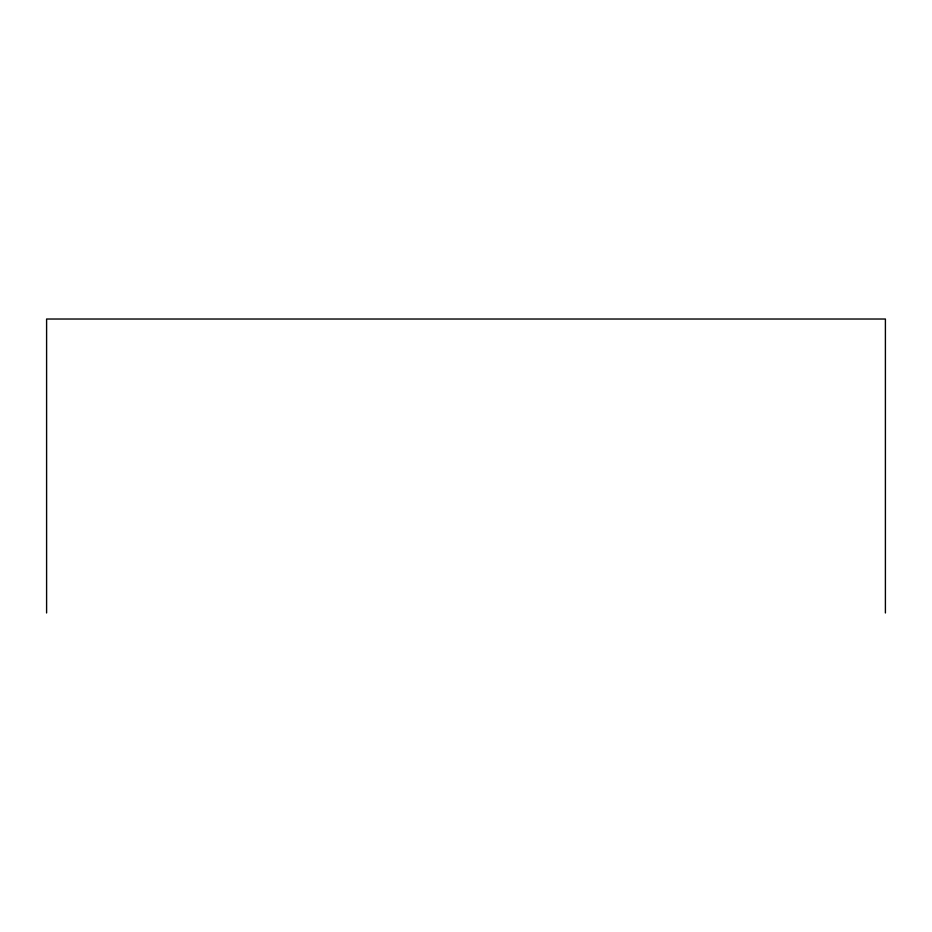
<?xml version="1.0" encoding="UTF-8"?>
<svg xmlns="http://www.w3.org/2000/svg" width="932" height="932" viewBox="0 0 932 932"><rect width="100%" height="100%" fill="white"/><g stroke="black" fill="none" stroke-linecap="round" stroke-linejoin="round"><path stroke-width="1.4" d="M885.4 612.976L885.4 319.024L46.6 319.024L46.6 612.976"/></g></svg>
